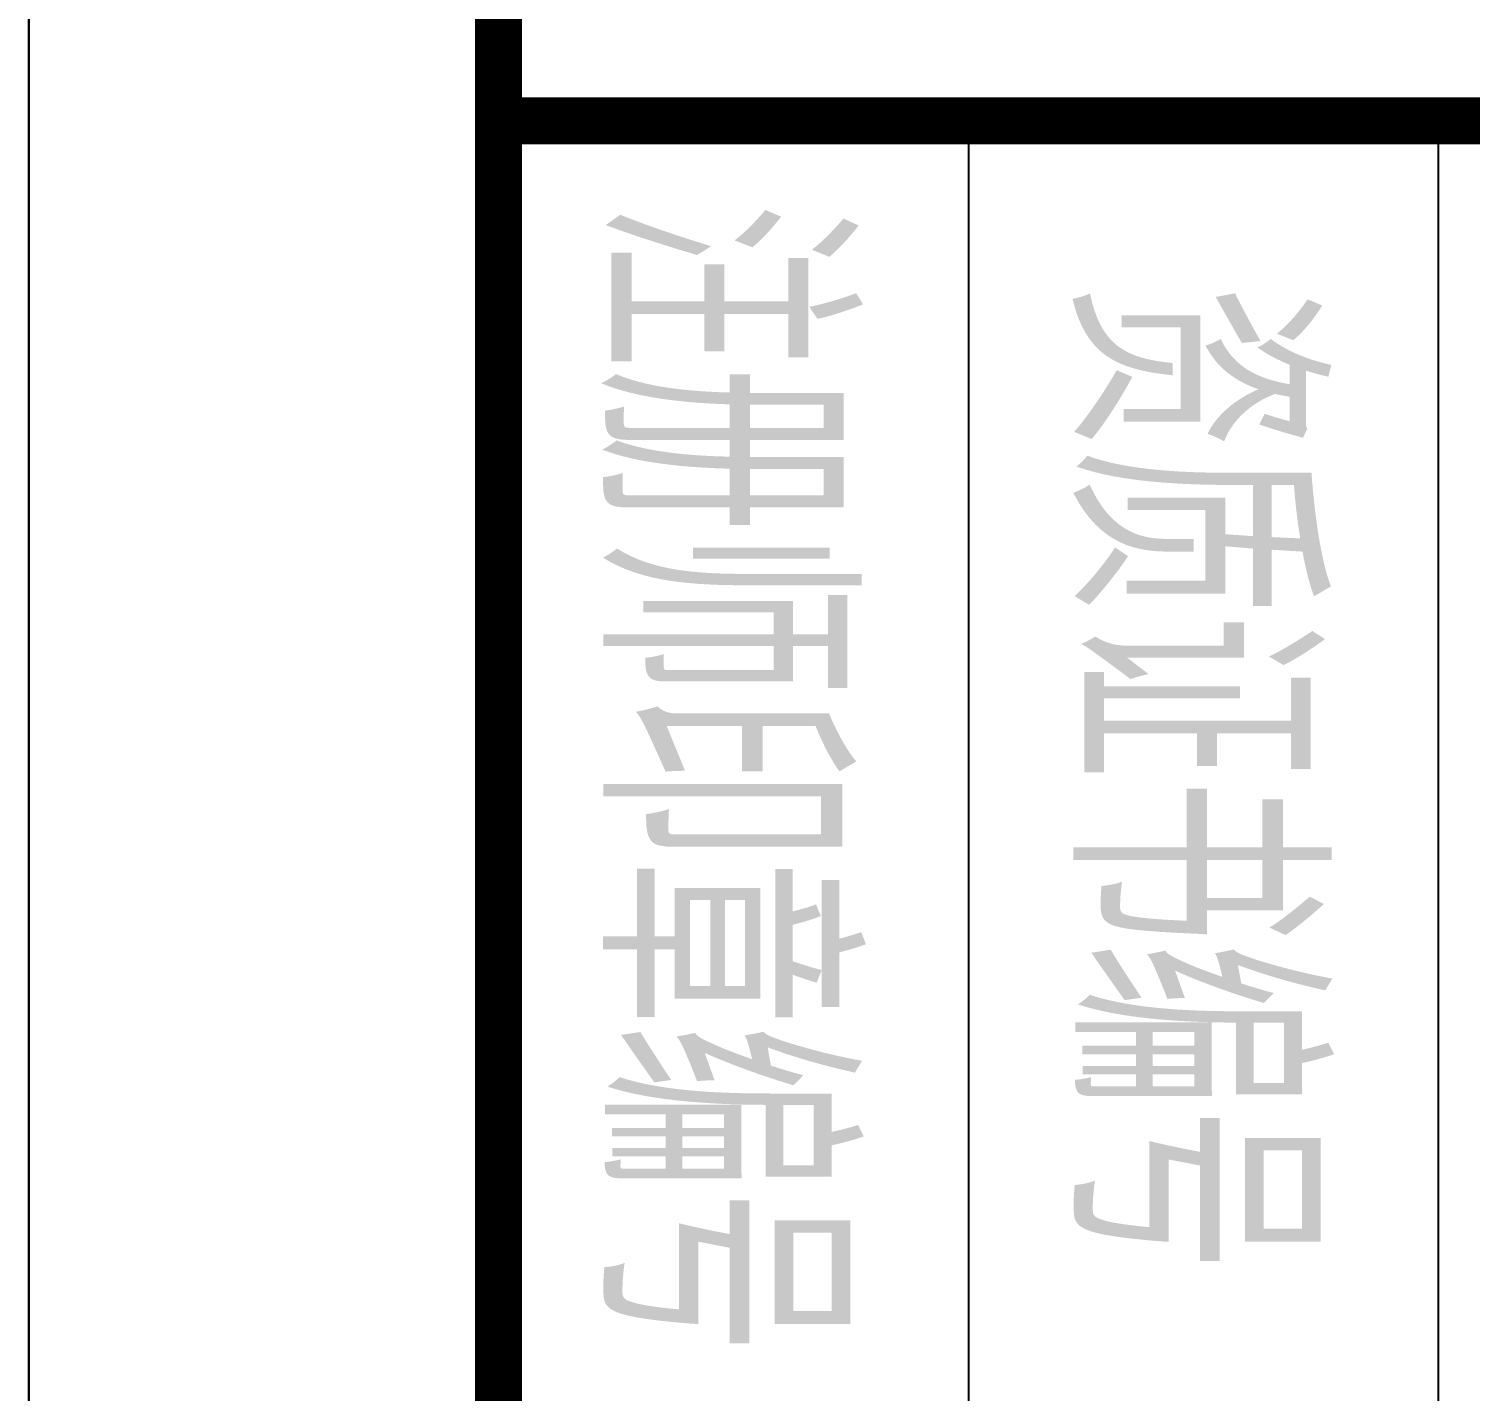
# Model space of a CAD drawing. Extents: x 196430 to 818205, y 904526 to 1974626.
# Drawn here: x 692055 to 696658, y 1835421 to 1839769 of the extents above; entities that cross this region are included whole.
import ezdxf
from ezdxf.enums import TextEntityAlignment as Align

# ---------------------------------------------------------------- set-up
doc = ezdxf.new("R2010")
doc.units = 0
doc.header["$LTSCALE"] = 1000
doc.header["$MEASUREMENT"] = 0
doc.layers.add('arch', color=8, linetype='Continuous')
doc.layers.add('FRAME', color=7, linetype='Continuous')
doc.layers.add('arch-1#教学楼$0$PUB_TITLE', color=8, linetype='Continuous', lineweight=25)
doc.layers.add('PUB_TITLE', color=4, linetype='Continuous', lineweight=25)
doc.styles.add('FRAME-3', font='romans.shx', dxfattribs={"width": 0.7, "bigfont": 'hztxt.shx'})

# ---------------------------------------------------------------- blocks, each defined once
blk = doc.blocks.new('arch-1#教学楼')
at = {"layer": 'arch-1#教学楼$0$PUB_TITLE'}
blk.add_lwpolyline([(5245367, 1013418), (5371517, 1013418), (5371517, 835068), (5245367, 835068)], close=True, dxfattribs=at)
blk = doc.blocks.new('A0')
at = {"layer": 'FRAME'}
for p, q in [((440428, 459754), (434428, 459754)), ((434428, 459754), (434428, 418054)), ((435928, 459754), (435928, 451354)), ((437428, 459754), (437428, 418054))]:
    blk.add_line(p, q, dxfattribs=at)
at = {"layer": 'FRAME', "const_width": 150}
blk.add_lwpolyline([(434428, 459754), (440428, 459754), (440428, 418054)], dxfattribs=at)
at = {"layer": 'PUB_TITLE', "color": 0}
blk.add_lwpolyline([(432928, 416554), (559078, 416554), (559078, 594904), (432928, 594904)], close=True, dxfattribs=at)
at = {"layer": 'PUB_TITLE', "color": 0, "const_width": 150}
blk.add_lwpolyline([(434428, 418054), (557578, 418054), (557578, 591154), (434428, 591154)], close=True, dxfattribs=at)
at = {"layer": 'FRAME', "style": 'FRAME-3', "width": 0.7}
for s, p in [('注册师印章编号', (435178, 457654)), ('资质证书编号', (436678, 457654))]:
    blk.add_text(s, height=750, rotation=270, dxfattribs=at).set_placement(p, align=Align.MIDDLE)

msp = doc.modelspace()

# ---------------------------------------------------------------- block references
at = {"layer": 'arch'}
msp.add_blockref('arch-1#教学楼', (-4553311.7, 961207.8), dxfattribs=at)
at = {"layer": 'FRAME'}
msp.add_blockref('A0', (259127.3, 1379721.8), dxfattribs=at)

doc.saveas('drawing.dxf')
